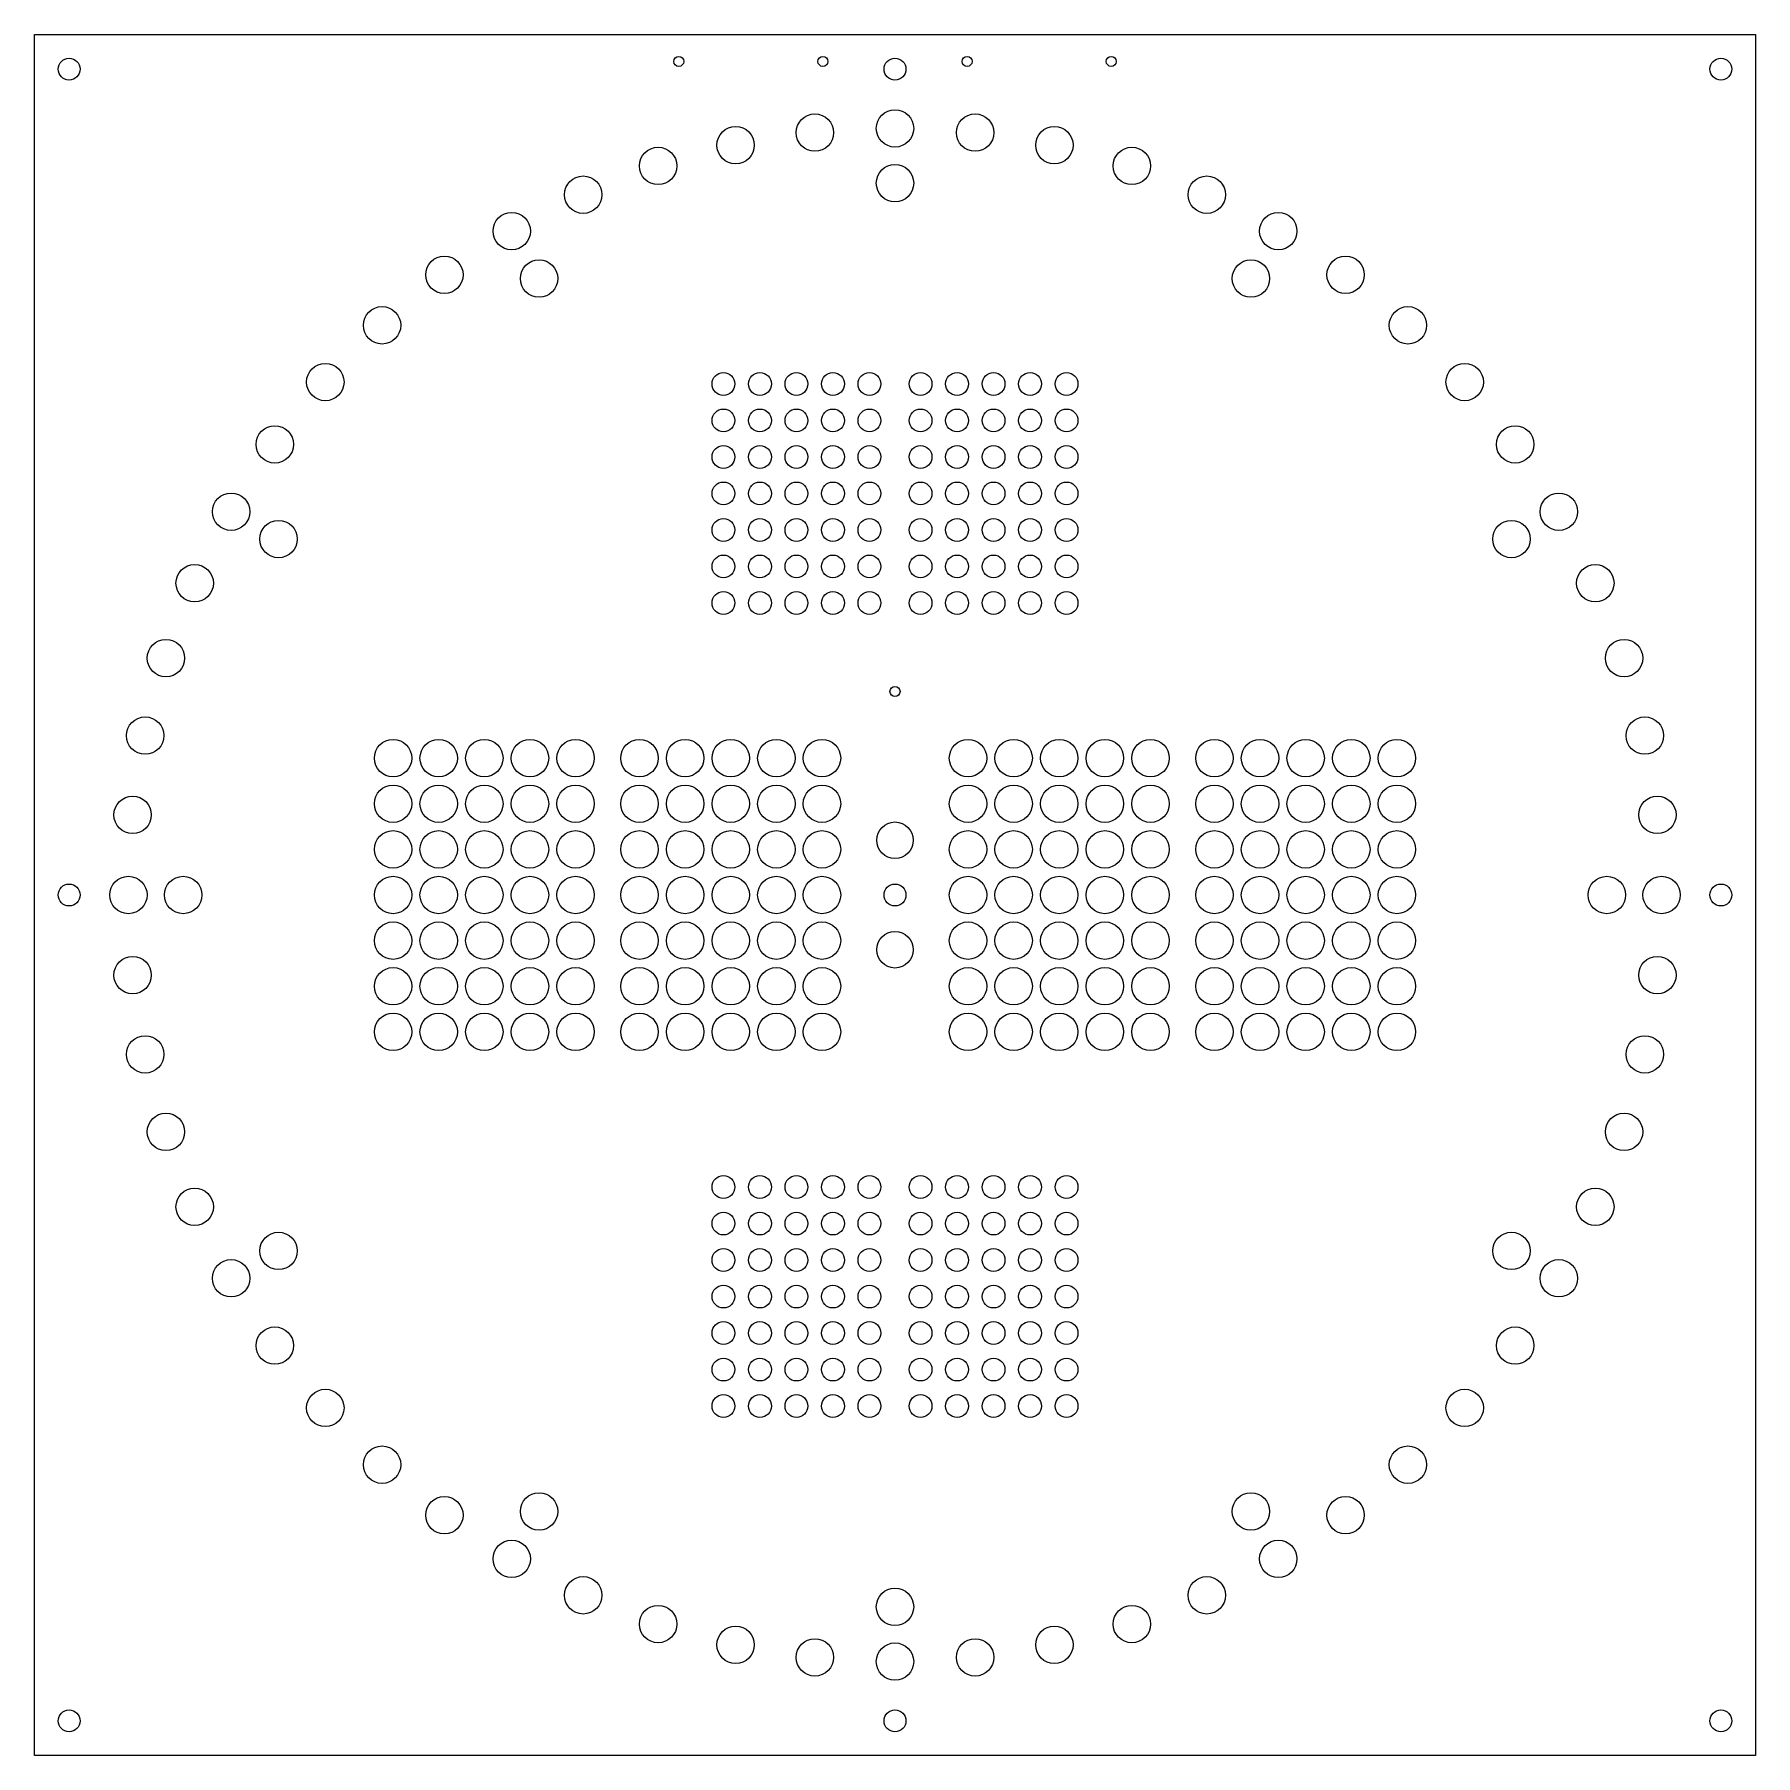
# Model space of a CAD drawing. Header units: inches. Extents: x 0 to 9.43, y -9.43 to 0.
import ezdxf

# ---------------------------------------------------------------- set-up
doc = ezdxf.new("R2010")
doc.units = ezdxf.units.IN
doc.header["$MEASUREMENT"] = 0
for name, color, linetype, lineweight, true_color in [('0 ... ambient_light_sensor', 136, 'Continuous', 25, 0x008080), ('0 ... dial_hours', 16, 'Continuous', 25, 0x800000), ('0 ... dial_seconds', 16, 'Continuous', 25, 0x800000), ('0 ... dial_separator', 16, 'Continuous', 25, 0x800000), ('0 ... display_matrices', 16, 'Continuous', 25, 0x800000)]:
    doc.layers.add(name, color=color, linetype=linetype, lineweight=lineweight, true_color=true_color)
for name, color, linetype, lineweight in [('0 ... frontpanel_cuts', 4, 'Continuous', 25), ('0 ... indicators', 30, 'Continuous', 25), ('0 ... mounting holes', 6, 'Continuous', 25)]:
    doc.layers.add(name, color=color, linetype=linetype, lineweight=lineweight)

msp = doc.modelspace()

# ---------------------------------------------------------------- linework, layer by layer
at = {"layer": '0 ... ambient_light_sensor'}
msp.add_circle((4.715, -3.6), 0.0275, dxfattribs=at)
at = {"layer": '0 ... dial_hours'}
for centre in [(4.715, -0.815), (2.765, -1.3375), (6.665, -1.3375), (1.3375, -2.765), (8.0925, -2.765), (0.815, -4.715), (8.615, -4.715), (1.3375, -6.665), (8.0925, -6.665), (2.765, -8.0925), (6.665, -8.0925), (4.715, -8.615)]:
    msp.add_circle(centre, 0.1025, dxfattribs=at)
at = {"layer": '0 ... dial_seconds'}
for centre in [(4.276, -0.538), (4.715, -0.515), (5.154, -0.538), (3.8418, -0.6068), (5.5882, -0.6068), (3.4171, -0.7206), (6.0129, -0.7206), (3.0067, -0.8781), (6.4233, -0.8781), (2.615, -1.0777), (6.815, -1.0777), (2.2463, -1.3171), (7.1837, -1.3171), (1.9047, -1.5938), (7.5253, -1.5938), (1.5938, -1.9047), (7.8362, -1.9047), (1.3171, -2.2463), (8.1129, -2.2463), (1.0777, -2.615), (8.3523, -2.615), (0.8781, -3.0067), (8.5519, -3.0067), (0.7206, -3.4171), (8.7094, -3.4171), (0.6068, -3.8418), (8.8232, -3.8418), (0.538, -4.276), (8.892, -4.276), (0.515, -4.715), (8.915, -4.715), (0.538, -5.154), (8.892, -5.154), (0.6068, -5.5882), (8.8232, -5.5882), (0.7206, -6.0129), (8.7094, -6.0129), (0.8781, -6.4233), (8.5519, -6.4233), (1.0777, -6.815), (8.3523, -6.815), (1.3171, -7.1837), (8.1129, -7.1837), (1.5938, -7.5253), (7.8362, -7.5253), (1.9047, -7.8362), (7.5253, -7.8362), (2.2463, -8.1129), (7.1837, -8.1129), (2.615, -8.3523), (6.815, -8.3523), (3.0067, -8.5519), (6.4233, -8.5519), (3.4171, -8.7094), (6.0129, -8.7094), (3.8418, -8.8232), (5.5882, -8.8232), (4.276, -8.892), (4.715, -8.915), (5.154, -8.892)]:
    msp.add_circle(centre, 0.1025, dxfattribs=at)
at = {"layer": '0 ... dial_separator'}
for centre in [(4.715, -4.415), (4.715, -5.015)]:
    msp.add_circle(centre, 0.1, dxfattribs=at)
at = {"layer": '0 ... display_matrices'}
for centre, radius in [((3.775, -1.915), 0.0625), ((3.975, -1.915), 0.0625), ((4.175, -1.915), 0.0625), ((4.375, -1.915), 0.0625), ((4.575, -1.915), 0.0625), ((4.855, -1.915), 0.0625), ((5.055, -1.915), 0.0625), ((5.255, -1.915), 0.0625), ((5.455, -1.915), 0.0625), ((5.655, -1.915), 0.0625), ((3.775, -2.115), 0.0625), ((3.975, -2.115), 0.0625), ((4.175, -2.115), 0.0625), ((4.375, -2.115), 0.0625), ((4.575, -2.115), 0.0625), ((4.855, -2.115), 0.0625), ((5.055, -2.115), 0.0625), ((5.255, -2.115), 0.0625), ((5.455, -2.115), 0.0625), ((5.655, -2.115), 0.0625), ((3.775, -2.315), 0.0625), ((3.975, -2.315), 0.0625), ((4.175, -2.315), 0.0625), ((4.375, -2.315), 0.0625), ((4.575, -2.315), 0.0625), ((4.855, -2.315), 0.0625), ((5.055, -2.315), 0.0625), ((5.255, -2.315), 0.0625), ((5.455, -2.315), 0.0625), ((5.655, -2.315), 0.0625), ((3.775, -2.515), 0.0625), ((3.975, -2.515), 0.0625), ((4.175, -2.515), 0.0625), ((4.375, -2.515), 0.0625), ((4.575, -2.515), 0.0625), ((4.855, -2.515), 0.0625), ((5.055, -2.515), 0.0625), ((5.255, -2.515), 0.0625), ((5.455, -2.515), 0.0625), ((5.655, -2.515), 0.0625), ((3.775, -2.715), 0.0625), ((3.975, -2.715), 0.0625), ((4.175, -2.715), 0.0625), ((4.375, -2.715), 0.0625), ((4.575, -2.715), 0.0625), ((4.855, -2.715), 0.0625), ((5.055, -2.715), 0.0625), ((5.255, -2.715), 0.0625), ((5.455, -2.715), 0.0625), ((5.655, -2.715), 0.0625), ((3.775, -2.915), 0.0625), ((3.975, -2.915), 0.0625), ((4.175, -2.915), 0.0625), ((4.375, -2.915), 0.0625), ((4.575, -2.915), 0.0625), ((4.855, -2.915), 0.0625), ((5.055, -2.915), 0.0625), ((5.255, -2.915), 0.0625), ((5.455, -2.915), 0.0625), ((5.655, -2.915), 0.0625), ((3.775, -3.115), 0.0625), ((3.975, -3.115), 0.0625), ((4.175, -3.115), 0.0625), ((4.375, -3.115), 0.0625), ((4.575, -3.115), 0.0625), ((4.855, -3.115), 0.0625), ((5.055, -3.115), 0.0625), ((5.255, -3.115), 0.0625), ((5.455, -3.115), 0.0625), ((5.655, -3.115), 0.0625), ((1.965, -3.965), 0.1025), ((2.215, -3.965), 0.1025), ((2.465, -3.965), 0.1025), ((2.715, -3.965), 0.1025), ((2.965, -3.965), 0.1025), ((3.315, -3.965), 0.1025), ((3.565, -3.965), 0.1025), ((3.815, -3.965), 0.1025), ((4.065, -3.965), 0.1025), ((4.315, -3.965), 0.1025), ((5.115, -3.965), 0.1025), ((5.365, -3.965), 0.1025), ((5.615, -3.965), 0.1025), ((5.865, -3.965), 0.1025), ((6.115, -3.965), 0.1025), ((6.465, -3.965), 0.1025), ((6.715, -3.965), 0.1025), ((6.965, -3.965), 0.1025), ((7.215, -3.965), 0.1025), ((7.465, -3.965), 0.1025), ((1.965, -4.215), 0.1025), ((2.215, -4.215), 0.1025), ((2.465, -4.215), 0.1025), ((2.715, -4.215), 0.1025), ((2.965, -4.215), 0.1025), ((3.315, -4.215), 0.1025), ((3.565, -4.215), 0.1025), ((3.815, -4.215), 0.1025), ((4.065, -4.215), 0.1025), ((4.315, -4.215), 0.1025), ((5.115, -4.215), 0.1025), ((5.365, -4.215), 0.1025), ((5.615, -4.215), 0.1025), ((5.865, -4.215), 0.1025), ((6.115, -4.215), 0.1025), ((6.465, -4.215), 0.1025), ((6.715, -4.215), 0.1025), ((6.965, -4.215), 0.1025), ((7.215, -4.215), 0.1025), ((7.465, -4.215), 0.1025), ((1.965, -4.465), 0.1025), ((2.215, -4.465), 0.1025), ((2.465, -4.465), 0.1025), ((2.715, -4.465), 0.1025), ((2.965, -4.465), 0.1025), ((3.315, -4.465), 0.1025), ((3.565, -4.465), 0.1025), ((3.815, -4.465), 0.1025), ((4.065, -4.465), 0.1025), ((4.315, -4.465), 0.1025), ((5.115, -4.465), 0.1025), ((5.365, -4.465), 0.1025), ((5.615, -4.465), 0.1025), ((5.865, -4.465), 0.1025), ((6.115, -4.465), 0.1025), ((6.465, -4.465), 0.1025), ((6.715, -4.465), 0.1025), ((6.965, -4.465), 0.1025), ((7.215, -4.465), 0.1025), ((7.465, -4.465), 0.1025), ((1.965, -4.715), 0.1025), ((2.215, -4.715), 0.1025), ((2.465, -4.715), 0.1025), ((2.715, -4.715), 0.1025), ((2.965, -4.715), 0.1025), ((3.315, -4.715), 0.1025), ((3.565, -4.715), 0.1025), ((3.815, -4.715), 0.1025), ((4.065, -4.715), 0.1025), ((4.315, -4.715), 0.1025), ((5.115, -4.715), 0.1025), ((5.365, -4.715), 0.1025), ((5.615, -4.715), 0.1025), ((5.865, -4.715), 0.1025), ((6.115, -4.715), 0.1025), ((6.465, -4.715), 0.1025), ((6.715, -4.715), 0.1025), ((6.965, -4.715), 0.1025), ((7.215, -4.715), 0.1025), ((7.465, -4.715), 0.1025), ((1.965, -4.965), 0.1025), ((2.215, -4.965), 0.1025), ((2.465, -4.965), 0.1025), ((2.715, -4.965), 0.1025), ((2.965, -4.965), 0.1025), ((3.315, -4.965), 0.1025), ((3.565, -4.965), 0.1025), ((3.815, -4.965), 0.1025), ((4.065, -4.965), 0.1025), ((4.315, -4.965), 0.1025), ((5.115, -4.965), 0.1025), ((5.365, -4.965), 0.1025), ((5.615, -4.965), 0.1025), ((5.865, -4.965), 0.1025), ((6.115, -4.965), 0.1025), ((6.465, -4.965), 0.1025), ((6.715, -4.965), 0.1025), ((6.965, -4.965), 0.1025), ((7.215, -4.965), 0.1025), ((7.465, -4.965), 0.1025), ((1.965, -5.215), 0.1025), ((2.215, -5.215), 0.1025), ((2.465, -5.215), 0.1025), ((2.715, -5.215), 0.1025), ((2.965, -5.215), 0.1025), ((3.315, -5.215), 0.1025), ((3.565, -5.215), 0.1025), ((3.815, -5.215), 0.1025), ((4.065, -5.215), 0.1025), ((4.315, -5.215), 0.1025), ((5.115, -5.215), 0.1025), ((5.365, -5.215), 0.1025), ((5.615, -5.215), 0.1025), ((5.865, -5.215), 0.1025), ((6.115, -5.215), 0.1025), ((6.465, -5.215), 0.1025), ((6.715, -5.215), 0.1025), ((6.965, -5.215), 0.1025), ((7.215, -5.215), 0.1025), ((7.465, -5.215), 0.1025), ((1.965, -5.465), 0.1025), ((2.215, -5.465), 0.1025), ((2.465, -5.465), 0.1025), ((2.715, -5.465), 0.1025), ((2.965, -5.465), 0.1025), ((3.315, -5.465), 0.1025), ((3.565, -5.465), 0.1025), ((3.815, -5.465), 0.1025), ((4.065, -5.465), 0.1025), ((4.315, -5.465), 0.1025), ((5.115, -5.465), 0.1025), ((5.365, -5.465), 0.1025), ((5.615, -5.465), 0.1025), ((5.865, -5.465), 0.1025), ((6.115, -5.465), 0.1025), ((6.465, -5.465), 0.1025), ((6.715, -5.465), 0.1025), ((6.965, -5.465), 0.1025), ((7.215, -5.465), 0.1025), ((7.465, -5.465), 0.1025), ((3.775, -6.315), 0.0625), ((3.975, -6.315), 0.0625), ((4.175, -6.315), 0.0625), ((4.375, -6.315), 0.0625), ((4.575, -6.315), 0.0625), ((4.855, -6.315), 0.0625), ((5.055, -6.315), 0.0625), ((5.255, -6.315), 0.0625), ((5.455, -6.315), 0.0625), ((5.655, -6.315), 0.0625), ((3.775, -6.515), 0.0625), ((3.975, -6.515), 0.0625), ((4.175, -6.515), 0.0625), ((4.375, -6.515), 0.0625), ((4.575, -6.515), 0.0625), ((4.855, -6.515), 0.0625), ((5.055, -6.515), 0.0625), ((5.255, -6.515), 0.0625), ((5.455, -6.515), 0.0625), ((5.655, -6.515), 0.0625), ((3.775, -6.715), 0.0625), ((3.975, -6.715), 0.0625), ((4.175, -6.715), 0.0625), ((4.375, -6.715), 0.0625), ((4.575, -6.715), 0.0625), ((4.855, -6.715), 0.0625), ((5.055, -6.715), 0.0625), ((5.255, -6.715), 0.0625), ((5.455, -6.715), 0.0625), ((5.655, -6.715), 0.0625), ((3.775, -6.915), 0.0625), ((3.975, -6.915), 0.0625), ((4.175, -6.915), 0.0625), ((4.375, -6.915), 0.0625), ((4.575, -6.915), 0.0625), ((4.855, -6.915), 0.0625), ((5.055, -6.915), 0.0625), ((5.255, -6.915), 0.0625), ((5.455, -6.915), 0.0625), ((5.655, -6.915), 0.0625), ((3.775, -7.115), 0.0625), ((3.975, -7.115), 0.0625), ((4.175, -7.115), 0.0625), ((4.375, -7.115), 0.0625), ((4.575, -7.115), 0.0625), ((4.855, -7.115), 0.0625), ((5.055, -7.115), 0.0625), ((5.255, -7.115), 0.0625), ((5.455, -7.115), 0.0625), ((5.655, -7.115), 0.0625), ((3.775, -7.315), 0.0625), ((3.975, -7.315), 0.0625), ((4.175, -7.315), 0.0625), ((4.375, -7.315), 0.0625), ((4.575, -7.315), 0.0625), ((4.855, -7.315), 0.0625), ((5.055, -7.315), 0.0625), ((5.255, -7.315), 0.0625), ((5.455, -7.315), 0.0625), ((5.655, -7.315), 0.0625), ((3.775, -7.515), 0.0625), ((3.975, -7.515), 0.0625), ((4.175, -7.515), 0.0625), ((4.375, -7.515), 0.0625), ((4.575, -7.515), 0.0625), ((4.855, -7.515), 0.0625), ((5.055, -7.515), 0.0625), ((5.255, -7.515), 0.0625), ((5.455, -7.515), 0.0625), ((5.655, -7.515), 0.0625)]:
    msp.add_circle(centre, radius, dxfattribs=at)
at = {"layer": '0 ... frontpanel_cuts'}
for p, q in [((0, 0), (9.43, 0)), ((0, -9.43), (0, 0)), ((9.43, 0), (9.43, -9.43)), ((9.43, -9.43), (0, -9.43))]:
    msp.add_line(p, q, dxfattribs=at)
at = {"layer": '0 ... indicators'}
for centre in [(3.53, -0.148), (4.32, -0.148), (5.11, -0.148), (5.9, -0.148)]:
    msp.add_circle(centre, 0.0275, dxfattribs=at)
at = {"layer": '0 ... mounting holes'}
for centre in [(0.19, -0.19), (4.715, -0.19), (9.24, -0.19), (0.19, -4.715), (4.715, -4.715), (9.24, -4.715), (0.19, -9.24), (4.715, -9.24), (9.24, -9.24)]:
    msp.add_circle(centre, 0.06, dxfattribs=at)

doc.saveas('drawing.dxf')
